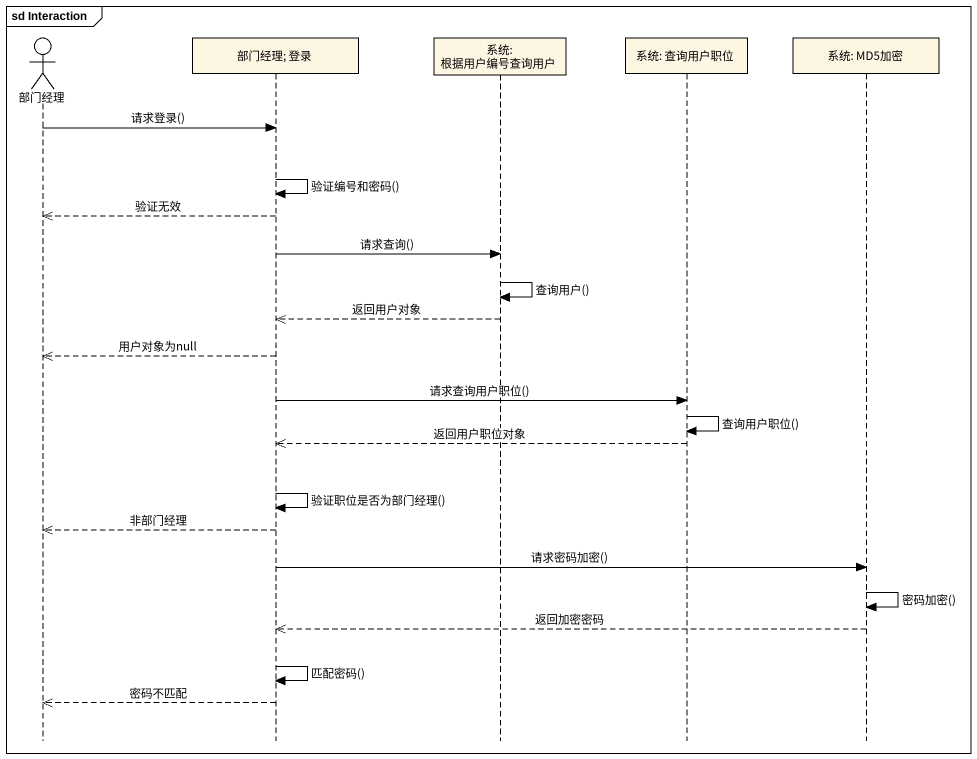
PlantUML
@startuml
mainframe sd Interaction
hide footbox
actor 部门经理
participant "部门经理; 登录" as 部门经理_登录
participant "系统: 根据用户编号查询用户" as 系统_根据用户编号查询用户
participant "系统: 查询用户职位" as 系统_查询用户职位
participant "系统: MD5加密" as 系统_MD5加密

部门经理 -> 部门经理_登录 : 请求登录()
部门经理_登录 -> 部门经理_登录 : 验证编号和密码()
部门经理_登录 -->> 部门经理 : 验证无效
部门经理_登录 -> 系统_根据用户编号查询用户 : 请求查询()
系统_根据用户编号查询用户 -> 系统_根据用户编号查询用户 : 查询用户()
系统_根据用户编号查询用户 -->> 部门经理_登录 : 返回用户对象
部门经理_登录 -->> 部门经理 : 用户对象为null
部门经理_登录 -> 系统_查询用户职位 : 请求查询用户职位()
系统_查询用户职位 -> 系统_查询用户职位 : 查询用户职位()
系统_查询用户职位 -->> 部门经理_登录 : 返回用户职位对象
部门经理_登录 -> 部门经理_登录 : 验证职位是否为部门经理()
部门经理_登录 -->> 部门经理 : 非部门经理
部门经理_登录 -> 系统_MD5加密 : 请求密码加密()
系统_MD5加密 -> 系统_MD5加密 : 密码加密()
系统_MD5加密 -->> 部门经理_登录 : 返回加密密码
部门经理_登录 -> 部门经理_登录 : 匹配密码()
部门经理_登录 -->> 部门经理 : 密码不匹配
@enduml
